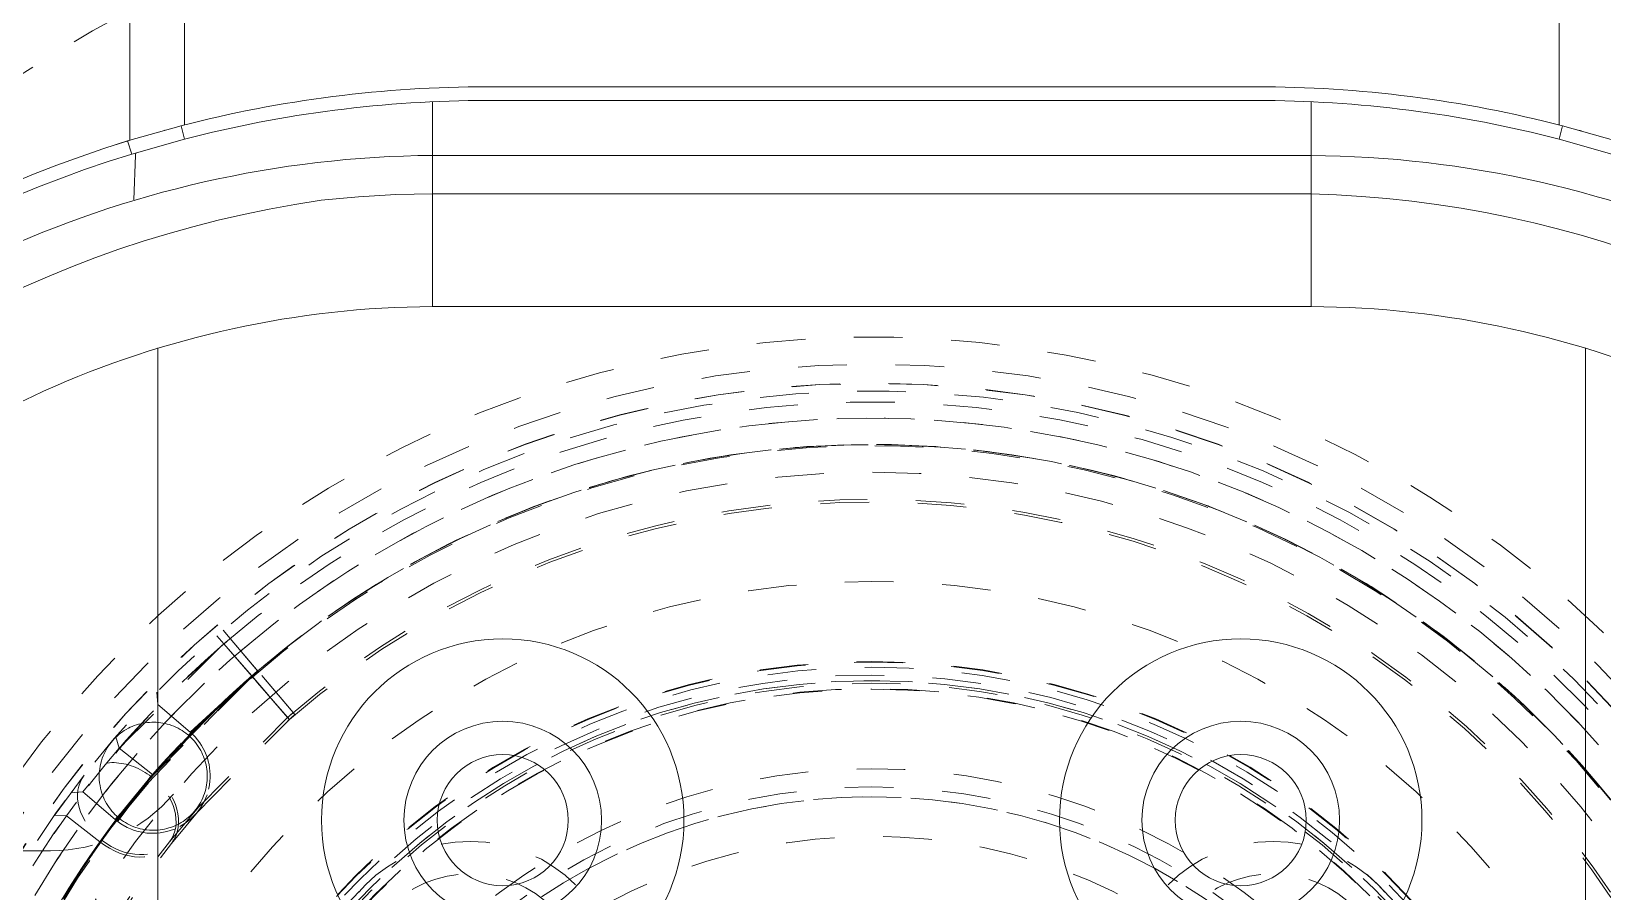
# Model space of a CAD drawing. Header units: millimetres. Extents: x 0 to 1189, y 0 to 841.
# Drawn here: x 225.45 to 254.52, y 245.25 to 261.15 of the extents above; entities that cross this region are included whole.
import ezdxf

# ---------------------------------------------------------------- set-up
doc = ezdxf.new("R2010")
doc.units = ezdxf.units.MM
doc.linetypes.add('_..__..__..__.._', pattern=[1.8, 0.9, -0.9])
doc.linetypes.add('________________', pattern=[0])

# ---------------------------------------------------------------- blocks, each defined once
blk = doc.blocks.new('D_FRAME_VIEW@1506')
at = {"color": 9, "linetype": '________________', "lineweight": 9, "true_color": 0xb1b1f0}
for p, q in [((227.272, 259.14), (227.272, 268.883)), ((228.281, 259.424), (228.281, 268.882)), ((253.719, 268.882), (253.719, 259.424)), ((233.888, 260.13), (248.112, 260.13)), ((232.872, 258.86), (232.872, 259.853)), ((233.888, 259.876), (248.112, 259.876)), ((249.128, 258.86), (249.128, 259.853)), ((227.23, 259.127), (228.218, 259.407)), ((228.218, 259.407), (228.281, 259.161)), ((253.782, 259.407), (253.719, 259.161)), ((253.782, 259.407), (254.77, 259.127)), ((227.206, 259.12), (227.198, 259.118)), ((227.198, 259.118), (227.205, 259.12)), ((227.234, 259.129), (227.206, 259.12)), ((227.23, 259.127), (227.305, 258.885)), ((227.272, 259.14), (227.234, 259.129)), ((227.305, 258.885), (228.281, 259.161)), ((253.719, 259.161), (254.695, 258.885)), ((227.344, 258.036), (227.378, 258.868)), ((227.378, 258.868), (227.379, 258.907)), ((232.872, 258.86), (232.872, 258.149)), ((232.872, 258.86), (249.128, 258.86)), ((249.128, 258.86), (249.128, 258.149)), ((232.872, 256.066), (232.872, 258.149)), ((232.872, 258.149), (249.128, 258.149)), ((249.128, 256.066), (249.128, 258.149)), ((232.872, 256.066), (249.128, 256.066)), ((227.792, 216.7), (227.792, 255.3)), ((254.208, 216.7), (254.208, 255.3))]:
    blk.add_line(p, q, dxfattribs=at)
at = {"color": 9, "linetype": '_..__..__..__.._', "lineweight": 9, "true_color": 0xb1b1f0}
for p, q in [((227.198, 259.118), (227.022, 259.062)), ((227.205, 259.12), (227.316, 259.154)), ((227.205, 259.12), (227.23, 259.127)), ((227.904, 259.324), (227.919, 259.328)), ((254.084, 259.327), (254.136, 259.313))]:
    blk.add_line(p, q, dxfattribs=at)
at = {"color": 251, "linetype": '_..__..__..__.._', "lineweight": 9, "true_color": 0x48534a}
for p, q in [((229.127, 249.926), (228.997, 250.078)), ((229.127, 249.926), (228.997, 250.078)), ((229.012, 249.826), (228.881, 249.977)), ((229.012, 249.826), (228.881, 249.977)), ((228.881, 249.977), (229.012, 249.826)), ((228.881, 249.977), (229.012, 249.826)), ((229.536, 249.222), (229.012, 249.826)), ((229.536, 249.222), (229.012, 249.826)), ((229.012, 249.826), (229.536, 249.222)), ((229.012, 249.826), (229.536, 249.222)), ((229.646, 249.317), (229.127, 249.926)), ((229.646, 249.317), (229.127, 249.926)), ((229.536, 249.222), (227.673, 247.367)), ((229.536, 249.222), (228.354, 248.138)), ((228.569, 248.344), (229.536, 249.222)), ((229.481, 249.174), (229.452, 249.149)), ((229.646, 249.317), (229.481, 249.174)), ((229.646, 249.317), (229.536, 249.222)), ((230.191, 248.466), (229.536, 249.222)), ((230.191, 248.466), (229.536, 249.222)), ((229.536, 249.222), (230.191, 248.466)), ((229.536, 249.222), (230.191, 248.466)), ((230.295, 248.556), (229.646, 249.317)), ((230.295, 248.556), (229.646, 249.317)), ((229.267, 248.985), (227.465, 247.106)), ((229.452, 249.149), (229.267, 248.985)), ((228.379, 248.162), (228.569, 248.344)), ((228.469, 246.735), (230.191, 248.466)), ((230.163, 248.443), (230.295, 248.556)), ((228.354, 248.138), (228.379, 248.162)), ((226.427, 247.396), (225.89, 246.674)), ((227.465, 247.106), (226.921, 246.418)), ((228.002, 246.164), (228.757, 247.061)), ((228.472, 246.737), (228.479, 246.746)), ((226.921, 246.418), (226.756, 246.194)), ((226.756, 246.194), (226.53, 245.87))]:
    blk.add_line(p, q, dxfattribs=at)
at = {"color": 253, "linetype": '_..__..__..__.._', "lineweight": 9, "true_color": 0xacacac}
for p, q in [((229.127, 249.926), (228.997, 250.078)), ((228.997, 250.078), (229.127, 249.926)), ((228.982, 249.801), (227.073, 247.897)), ((229.012, 249.826), (227.789, 248.708)), ((229.012, 249.826), (228.881, 249.977)), ((229.012, 249.826), (228.881, 249.977)), ((228.881, 249.977), (229.012, 249.826)), ((228.881, 249.977), (229.012, 249.826)), ((229.127, 249.926), (229.008, 249.823)), ((229.526, 249.233), (229.012, 249.826)), ((229.526, 249.233), (229.012, 249.826)), ((229.012, 249.826), (229.526, 249.233)), ((229.012, 249.826), (229.526, 249.233)), ((229.636, 249.328), (229.127, 249.926)), ((229.127, 249.926), (229.636, 249.328)), ((228.385, 248.197), (229.526, 249.233)), ((229.526, 249.233), (228.385, 248.197)), ((229.498, 249.209), (228.535, 248.312)), ((228.569, 248.344), (229.526, 249.233)), ((229.466, 249.181), (229.437, 249.156)), ((229.636, 249.328), (229.466, 249.181)), ((229.524, 249.232), (229.498, 249.209)), ((229.636, 249.328), (229.524, 249.232)), ((230.224, 248.429), (229.526, 249.233)), ((229.526, 249.233), (230.191, 248.466)), ((230.191, 248.466), (229.526, 249.233)), ((229.526, 249.233), (230.191, 248.466)), ((230.327, 248.518), (229.636, 249.328)), ((230.295, 248.556), (229.636, 249.328)), ((227.771, 248.933), (227.789, 248.708)), ((229.245, 248.985), (228.635, 248.408)), ((229.437, 249.156), (229.245, 248.985)), ((227.789, 248.708), (228.385, 248.197)), ((227, 246.579), (228.569, 248.344)), ((228.635, 248.408), (227.427, 247.085)), ((228.535, 248.312), (227.691, 247.414)), ((228.502, 246.696), (230.224, 248.429)), ((230.191, 248.466), (230.224, 248.429)), ((230.224, 248.429), (230.191, 248.466)), ((230.191, 248.466), (230.224, 248.429)), ((230.196, 248.405), (230.327, 248.518)), ((230.327, 248.518), (230.295, 248.556)), ((227.073, 247.897), (227.015, 248.11)), ((227.691, 247.414), (227.073, 247.897)), ((227.691, 247.414), (227.663, 247.381)), ((227.663, 247.381), (227.19, 246.802)), ((226.283, 246.901), (226.096, 246.649)), ((226.179, 247.072), (226.404, 247.089)), ((226.404, 247.089), (227, 246.579)), ((227.427, 247.085), (227.072, 246.642)), ((226.096, 246.649), (225.868, 246.322)), ((225.876, 246.654), (226.096, 246.649)), ((226.096, 246.649), (226.715, 246.165)), ((227.072, 246.642), (226.923, 246.447)), ((227.19, 246.802), (227.136, 246.733)), ((228.042, 246.134), (228.583, 246.79)), ((226.923, 246.447), (226.715, 246.165)), ((201.5, 246), (225.801, 246)), ((201.5, 246), (225.801, 246)), ((226.715, 246.165), (226.516, 245.88))]:
    blk.add_line(p, q, dxfattribs=at)
at = {"color": 253, "linetype": '_..__..__..__.._', "lineweight": 9, "true_color": 0xbeb69e}
blk.add_line((201.5, 246), (225.801, 246), dxfattribs=at)
at = {"color": 9, "linetype": '________________', "lineweight": 9, "true_color": 0xb1b1f0, "extrusion": (0, 0, -1)}
for points in [[(-213.263, 237.016, 0.382537), (-230.81, 258.03), (-231.505, 258.097), (-232.193, 258.136), (-232.872, 258.149), (-232.872, 258.149)], [(-249.128, 258.149, 0.376706), (-268.518, 240.209, 0.034882), (-268.737, 237.016)]]:
    blk.add_lwpolyline(points, format="xyb", dxfattribs=at)
at = {"color": 251, "linetype": '_..__..__..__.._', "lineweight": 9, "true_color": 0x48534a, "extrusion": (0, 0, -1)}
for points in [[(-226.95, 248.035), (-226.977, 248.064), (-227.005, 248.093), (-227.035, 248.121), (-227.066, 248.149), (-227.099, 248.175), (-227.134, 248.2), (-227.169, 248.223), (-227.206, 248.245), (-227.244, 248.266), (-227.28, 248.284), (-227.317, 248.3), (-227.354, 248.315), (-227.393, 248.329), (-227.432, 248.341), (-227.472, 248.351), (-227.512, 248.36), (-227.553, 248.367), (-227.595, 248.372), (-227.636, 248.376), (-227.678, 248.378), (-227.719, 248.378), (-227.761, 248.377), (-227.802, 248.374), (-227.843, 248.369), (-227.884, 248.362), (-227.924, 248.354), (-227.964, 248.344), (-228.003, 248.333), (-228.041, 248.32), (-228.083, 248.304), (-228.123, 248.286), (-228.163, 248.267), (-228.201, 248.246), (-228.238, 248.224), (-228.272, 248.201), (-228.305, 248.178), (-228.337, 248.153), (-228.354, 248.138)], [(-228.354, 248.138), (-228.372, 248.123), (-228.402, 248.095), (-228.431, 248.065), (-228.459, 248.034), (-228.487, 248.001), (-228.512, 247.967), (-228.537, 247.932), (-228.56, 247.895), (-228.582, 247.857), (-228.601, 247.821), (-228.618, 247.784), (-228.634, 247.747), (-228.648, 247.708), (-228.661, 247.669), (-228.672, 247.629), (-228.682, 247.589), (-228.69, 247.548), (-228.696, 247.507), (-228.7, 247.465), (-228.703, 247.424), (-228.704, 247.382), (-228.703, 247.341), (-228.701, 247.299), (-228.697, 247.258), (-228.691, 247.218), (-228.684, 247.178), (-228.675, 247.138), (-228.664, 247.099), (-228.652, 247.061), (-228.637, 247.019), (-228.621, 246.979), (-228.603, 246.939), (-228.583, 246.901), (-228.562, 246.865), (-228.54, 246.83), (-228.518, 246.797), (-228.494, 246.765), (-228.469, 246.735)]]:
    blk.add_lwpolyline(points, dxfattribs=at)
at = {"color": 251, "linetype": '_..__..__..__.._', "lineweight": 9, "true_color": 0x48534a}
for points in [[(226.95, 248.035), (226.924, 248.005), (226.9, 247.973), (226.876, 247.94), (226.854, 247.905), (226.832, 247.869), (226.813, 247.832), (226.794, 247.794), (226.777, 247.754), (226.762, 247.714), (226.746, 247.666), (226.733, 247.618), (226.722, 247.568), (226.714, 247.518), (226.709, 247.477), (226.706, 247.436), (226.704, 247.394), (226.704, 247.353), (226.706, 247.311), (226.711, 247.259), (226.719, 247.208), (226.729, 247.157), (226.742, 247.107), (226.754, 247.067), (226.767, 247.028), (226.782, 246.99), (226.799, 246.953), (226.817, 246.917), (226.839, 246.878), (226.862, 246.84), (226.886, 246.803), (226.912, 246.768), (226.939, 246.734), (226.967, 246.703), (226.995, 246.673), (227.024, 246.645), (227.054, 246.619)], [(227.054, 246.619), (227.085, 246.593), (227.118, 246.568), (227.153, 246.544), (227.189, 246.521), (227.226, 246.5), (227.264, 246.48), (227.303, 246.462), (227.344, 246.446), (227.385, 246.431), (227.424, 246.419), (227.463, 246.408), (227.503, 246.399), (227.543, 246.391), (227.584, 246.386), (227.636, 246.381), (227.688, 246.379), (227.74, 246.379), (227.792, 246.382), (227.833, 246.387), (227.874, 246.393), (227.915, 246.401), (227.955, 246.41), (227.995, 246.422), (228.043, 246.438), (228.091, 246.456), (228.137, 246.477), (228.181, 246.499), (228.219, 246.521), (228.256, 246.545), (228.291, 246.569), (228.325, 246.595), (228.358, 246.622), (228.388, 246.649), (228.417, 246.677), (228.444, 246.705), (228.469, 246.735)]]:
    blk.add_lwpolyline(points, dxfattribs=at)
at = {"color": 253, "linetype": '_..__..__..__.._', "lineweight": 9, "true_color": 0xacacac, "extrusion": (0, 0, -1)}
blk.add_lwpolyline([(-228.385, 248.197), (-228.479, 248.106), (-228.564, 248), (-228.564, 248, 0.241292), (-228.699, 247.038), (-228.645, 246.911), (-228.578, 246.796), (-228.502, 246.696), (-228.502, 246.696)], format="xyb", dxfattribs=at)
at = {"color": 253, "linetype": '_..__..__..__.._', "lineweight": 9, "true_color": 0xacacac}
blk.add_lwpolyline([(227, 246.579), (227.105, 246.5), (227.223, 246.433), (227.223, 246.433, 0.241292), (228.194, 246.448), (228.312, 246.522), (228.415, 246.605), (228.502, 246.696), (228.502, 246.696)], format="xyb", dxfattribs=at)
at = {"color": 253, "linetype": '_..__..__..__.._', "lineweight": 9, "true_color": 0xbeb69e, "extrusion": (0, 0, -1)}
for radius in [55, 17, 13.5, 13.1]:
    blk.add_circle((-241, 236), radius, dxfattribs=at)
at = {"color": 253, "linetype": '_..__..__..__.._', "lineweight": 9, "true_color": 0xacacac, "extrusion": (0, 0, -1)}
for centre, radius in [((-241, 236), 19), ((-241, 236), 17), ((-241, 236), 17), ((-241, 236), 14.982), ((-241, 236), 13.5), ((-241, 236), 13.5), ((-241, 236), 13.49), ((-241, 236), 13.146), ((-241, 236), 13.1), ((-241, 236), 13.1), ((-233.575, 243.425), 2.75)]:
    blk.add_circle(centre, radius, dxfattribs=at)
at = {"color": 253, "linetype": '_..__..__..__.._', "lineweight": 9, "true_color": 0xacacac}
for centre, radius in [((241, 236), 18.65), ((241, 236), 18.646), ((241, 236), 13.396), ((241, 236), 13.146), ((241, 236), 12.99), ((241, 236), 11.518), ((241, 236), 11.182), ((241, 236), 11.182), ((241, 236), 10.268), ((248.425, 243.425), 2.75), ((233.575, 243.425), 2.15), ((248.425, 243.425), 2.15)]:
    blk.add_circle(centre, radius, dxfattribs=at)
at = {"color": 9, "linetype": '________________', "lineweight": 9, "true_color": 0xb1b1f0, "extrusion": (0, 0, -1)}
for centre, radius in [((-247.828, 246.566), 3.353), ((-234.172, 246.566), 1.213), ((-247.828, 246.566), 1.213)]:
    blk.add_circle(centre, radius, dxfattribs=at)
at = {"color": 253, "linetype": '_..__..__..__.._', "lineweight": 9, "true_color": 0xbeb69e}
blk.add_circle((241, 236), 11.182, dxfattribs=at)
at = {"color": 9, "linetype": '_..__..__..__.._', "lineweight": 9, "true_color": 0xb1b1f0}
blk.add_circle((241, 236), 10.268, dxfattribs=at)
at = {"color": 253, "linetype": '_..__..__..__.._', "lineweight": 9, "true_color": 0xbeb69e, "extrusion": (0, 0, -1)}
for centre, radius, start, end in [((-241, 236), 45, 11.7159, 348.2841), ((-241, 236), 45, 11.7159, 348.2841), ((-241, 236), 19.5, 30.8519, 329.1481), ((-241, 236), 18, 19.1875, 0), ((-225.801, 249), 3, 220.5416, 270), ((-241, 236), 11, 0, 180)]:
    blk.add_arc(centre, radius, start, end, dxfattribs=at)
at = {"color": 253, "linetype": '_..__..__..__.._', "lineweight": 9, "true_color": 0xbeb69e}
blk.add_arc((241, 236), 29, 37.0203, 143.0292, dxfattribs=at)
at = {"color": 9, "linetype": '________________', "lineweight": 9, "true_color": 0xb1b1f0, "extrusion": (0, 0, -1)}
for centre, radius, start, end in [((-233.888, 237.524), 22.606, 75.4734, 90), ((-248.112, 237.524), 22.606, 90, 104.5266), ((-233.888, 237.524), 22.606, 359.9996, 72.8713), ((-233.888, 237.524), 22.352, 0, 72.872), ((-233.037, 239.019), 19.842, 40.5584, 89.523), ((-248.978, 239.052), 19.808, 90.4333, 139.4852), ((-232.978, 238.268), 17.798, 41.8986, 89.6593), ((-249.022, 238.268), 17.798, 90.3407, 138.1013), ((-234.172, 246.566), 3.353, 0, 180), ((-234.172, 246.566), 1.829, 0, 180), ((-247.828, 246.566), 1.829, 0, 180), ((-234.172, 246.566), 3.353, 180, 0), ((-234.172, 246.566), 1.829, 180, 0), ((-247.828, 246.566), 1.829, 180, 360)]:
    blk.add_arc(centre, radius, start, end, dxfattribs=at)
at = {"color": 9, "linetype": '________________', "lineweight": 9, "true_color": 0xb1b1f0}
for centre, start, end in [((233.888, 237.524), 90, 104.5266), ((248.112, 237.524), 75.4734, 90)]:
    blk.add_arc(centre, 22.352, start, end, dxfattribs=at)
at = {"color": 253, "linetype": '_..__..__..__.._', "lineweight": 9, "true_color": 0xacacac, "extrusion": (0, 0, -1)}
for centre, radius, start, end in [((-241, 236), 19.5, 30.8519, 329.1481), ((-241, 236), 18.3, 49.0726, 6.5415), ((-241, 236), 17.515, 49.5498, 317.9345), ((-241, 236), 17.515, 49.0726, 317.9336), ((-241, 236), 17.515, 49.0726, 6.5415), ((-241, 236), 17.492, 13.5329, 0), ((-241, 236), 16.45, 49.0726, 0), ((-225.801, 249), 3, 220.5416, 270), ((-225.801, 249), 3, 220.5416, 270), ((-241, 236), 11, 270, 180), ((-241, 236), 16.45, 18.0653, 38.0259)]:
    blk.add_arc(centre, radius, start, end, dxfattribs=at)
at = {"color": 253, "linetype": '_..__..__..__.._', "lineweight": 9, "true_color": 0xacacac}
for centre, radius, start, end in [((241, 236), 18.5, 174.8832, 158.4109), ((241, 236), 18, 172.4604, 160.8125), ((241, 236), 17.515, 173.4585, 130.9274), ((241, 236), 17.515, 222.0664, 130.9274), ((241, 236), 17.515, 222.0655, 130.4502), ((242.038, 234.804), 19.884, 130.9291, 141.8391), ((241.385, 235.549), 18.893, 131.3528, 140.3411), ((242.061, 234.777), 19.134, 130.9282, 141.9162), ((241, 236), 13.25, 270, 180), ((241, 236), 13, 270, 180), ((241, 236), 18.318, 139.4943, 159.4548), ((241, 236), 17.533, 142.2539, 159.3439), ((241, 236), 17.533, 145.7001, 157.5428)]:
    blk.add_arc(centre, radius, start, end, dxfattribs=at)
at = {"color": 251, "linetype": '_..__..__..__.._', "lineweight": 9, "true_color": 0x48534a, "extrusion": (0, 0, -1)}
for centre, radius, start, end in [((-241, 236), 16.5, 49.0726, 0), ((-241.965, 234.888), 18.973, 38.1925, 49.0707), ((-241, 236), 16.5, 18.0653, 38.0259)]:
    blk.add_arc(centre, radius, start, end, dxfattribs=at)
at = {"color": 251, "linetype": '_..__..__..__.._', "lineweight": 9, "true_color": 0x48534a}
for centre, radius, start, end in [((241.965, 234.888), 18.973, 130.9293, 141.8075), ((241, 236), 17.516, 139.5392, 159.4997), ((241.001, 236), 17.517, 145.7015, 157.5414)]:
    blk.add_arc(centre, radius, start, end, dxfattribs=at)
for start_param, end_param in [(1.570796, 3.141593), (3.141593, 4.712389), (0, 1.570796), (4.712389, 6.283185)]:
    blk.add_ellipse((227.215, 246.78), major_axis=(0.788, -0.616), ratio=0.744161, start_param=start_param, end_param=end_param, dxfattribs=at)
at = {"color": 253, "linetype": '_..__..__..__.._', "lineweight": 9, "true_color": 0xacacac}
for start_param, end_param in [(0, 1.570796), (4.712389, 6.283185)]:
    blk.add_ellipse((227.203, 246.79), major_axis=(0.839, -0.656), ratio=0.744161, start_param=start_param, end_param=end_param, dxfattribs=at)

msp = doc.modelspace()

# ---------------------------------------------------------------- block references
at = {"color": 7, "linetype": '________________', "lineweight": 20}
msp.add_blockref('D_FRAME_VIEW@1506', (0, 0), dxfattribs=at)

doc.saveas('drawing.dxf')
